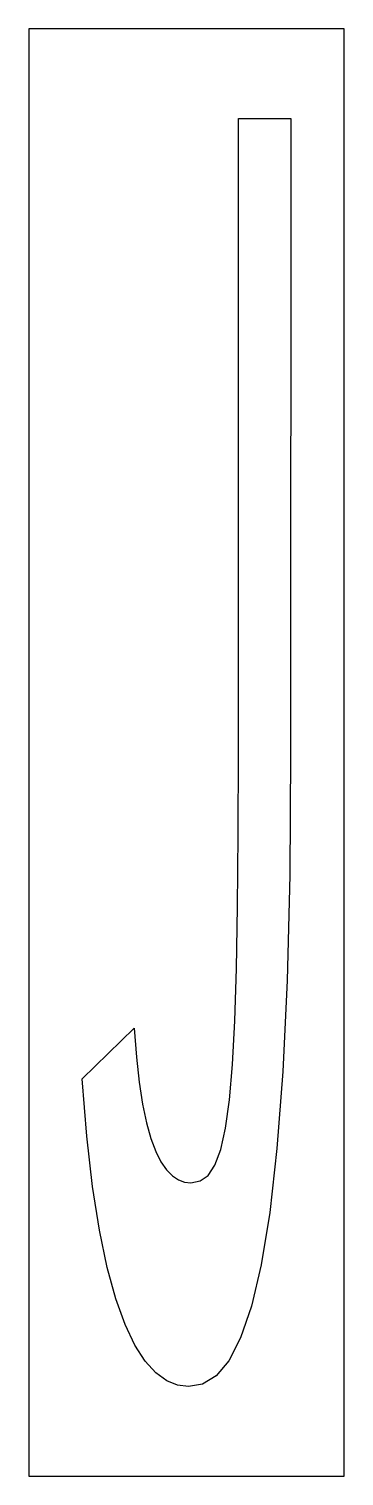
# Model space of a CAD drawing. Extents: x 0 to 24, y 0 to 110.
import ezdxf

# ---------------------------------------------------------------- set-up
doc = ezdxf.new("R2010")
doc.units = 0
doc.layers.add('CUT', color=7, linetype='Continuous')
doc.layers.add('OUTSIDE', color=1, linetype='Continuous')

msp = doc.modelspace()

# ---------------------------------------------------------------- linework, layer by layer
at = {"layer": 'CUT'}
msp.add_lwpolyline([(8.186, 31.8496), (8.4042, 29.9296), (8.6621, 28.2688), (8.9597, 26.848), (9.287, 25.6576), (9.6541, 24.6688), (10.0508, 23.8816), (10.4774, 23.2672), (10.9237, 22.816), (11.38, 22.5184), (11.8562, 22.3456), (12.3422, 22.2976), (13.0465, 22.432), (13.6516, 22.8544), (14.1674, 23.632), (14.6138, 24.8128), (14.9709, 26.4448), (15.2684, 28.5856), (15.5065, 31.2928), (15.6851, 34.6048), (15.814, 38.5792), (15.8934, 43.2736), (15.943, 48.736), (15.9529, 55.024), (15.9529, 61.6192), (15.9529, 67.9168), (15.9529, 73.8784), (15.9529, 79.456), (15.9529, 84.5728), (15.9529, 89.1808), (15.9529, 93.2416), (15.9529, 96.6784), (15.9529, 99.4528), (15.9529, 101.4976), (15.9529, 102.7648), (15.9529, 103.1968), (19.9504, 103.1968), (19.9306, 54.928), (19.8611, 45.6832), (19.6627, 37.6576), (19.3354, 30.7552), (18.889, 24.9088), (18.3435, 20.032), (17.6888, 16.0672), (16.9448, 12.9088), (16.1215, 10.5088), (15.2188, 8.7712), (14.2467, 7.6288), (13.225, 6.9952), (12.1438, 6.8032), (11.3205, 6.9088), (10.4972, 7.2448), (9.6739, 7.84), (8.8605, 8.7328), (8.0769, 9.9424), (7.3329, 11.5168), (6.6187, 13.4752), (5.964, 15.856), (5.3689, 18.688), (4.8531, 22), (4.4067, 25.8304), (4.0496, 30.1984), (8.0174, 34.0384)], close=True, dxfattribs=at)
at = {"layer": 'OUTSIDE'}
msp.add_lwpolyline([(0, 0), (24, 0), (24, 110), (0, 110)], close=True, dxfattribs=at)

doc.saveas('drawing.dxf')
